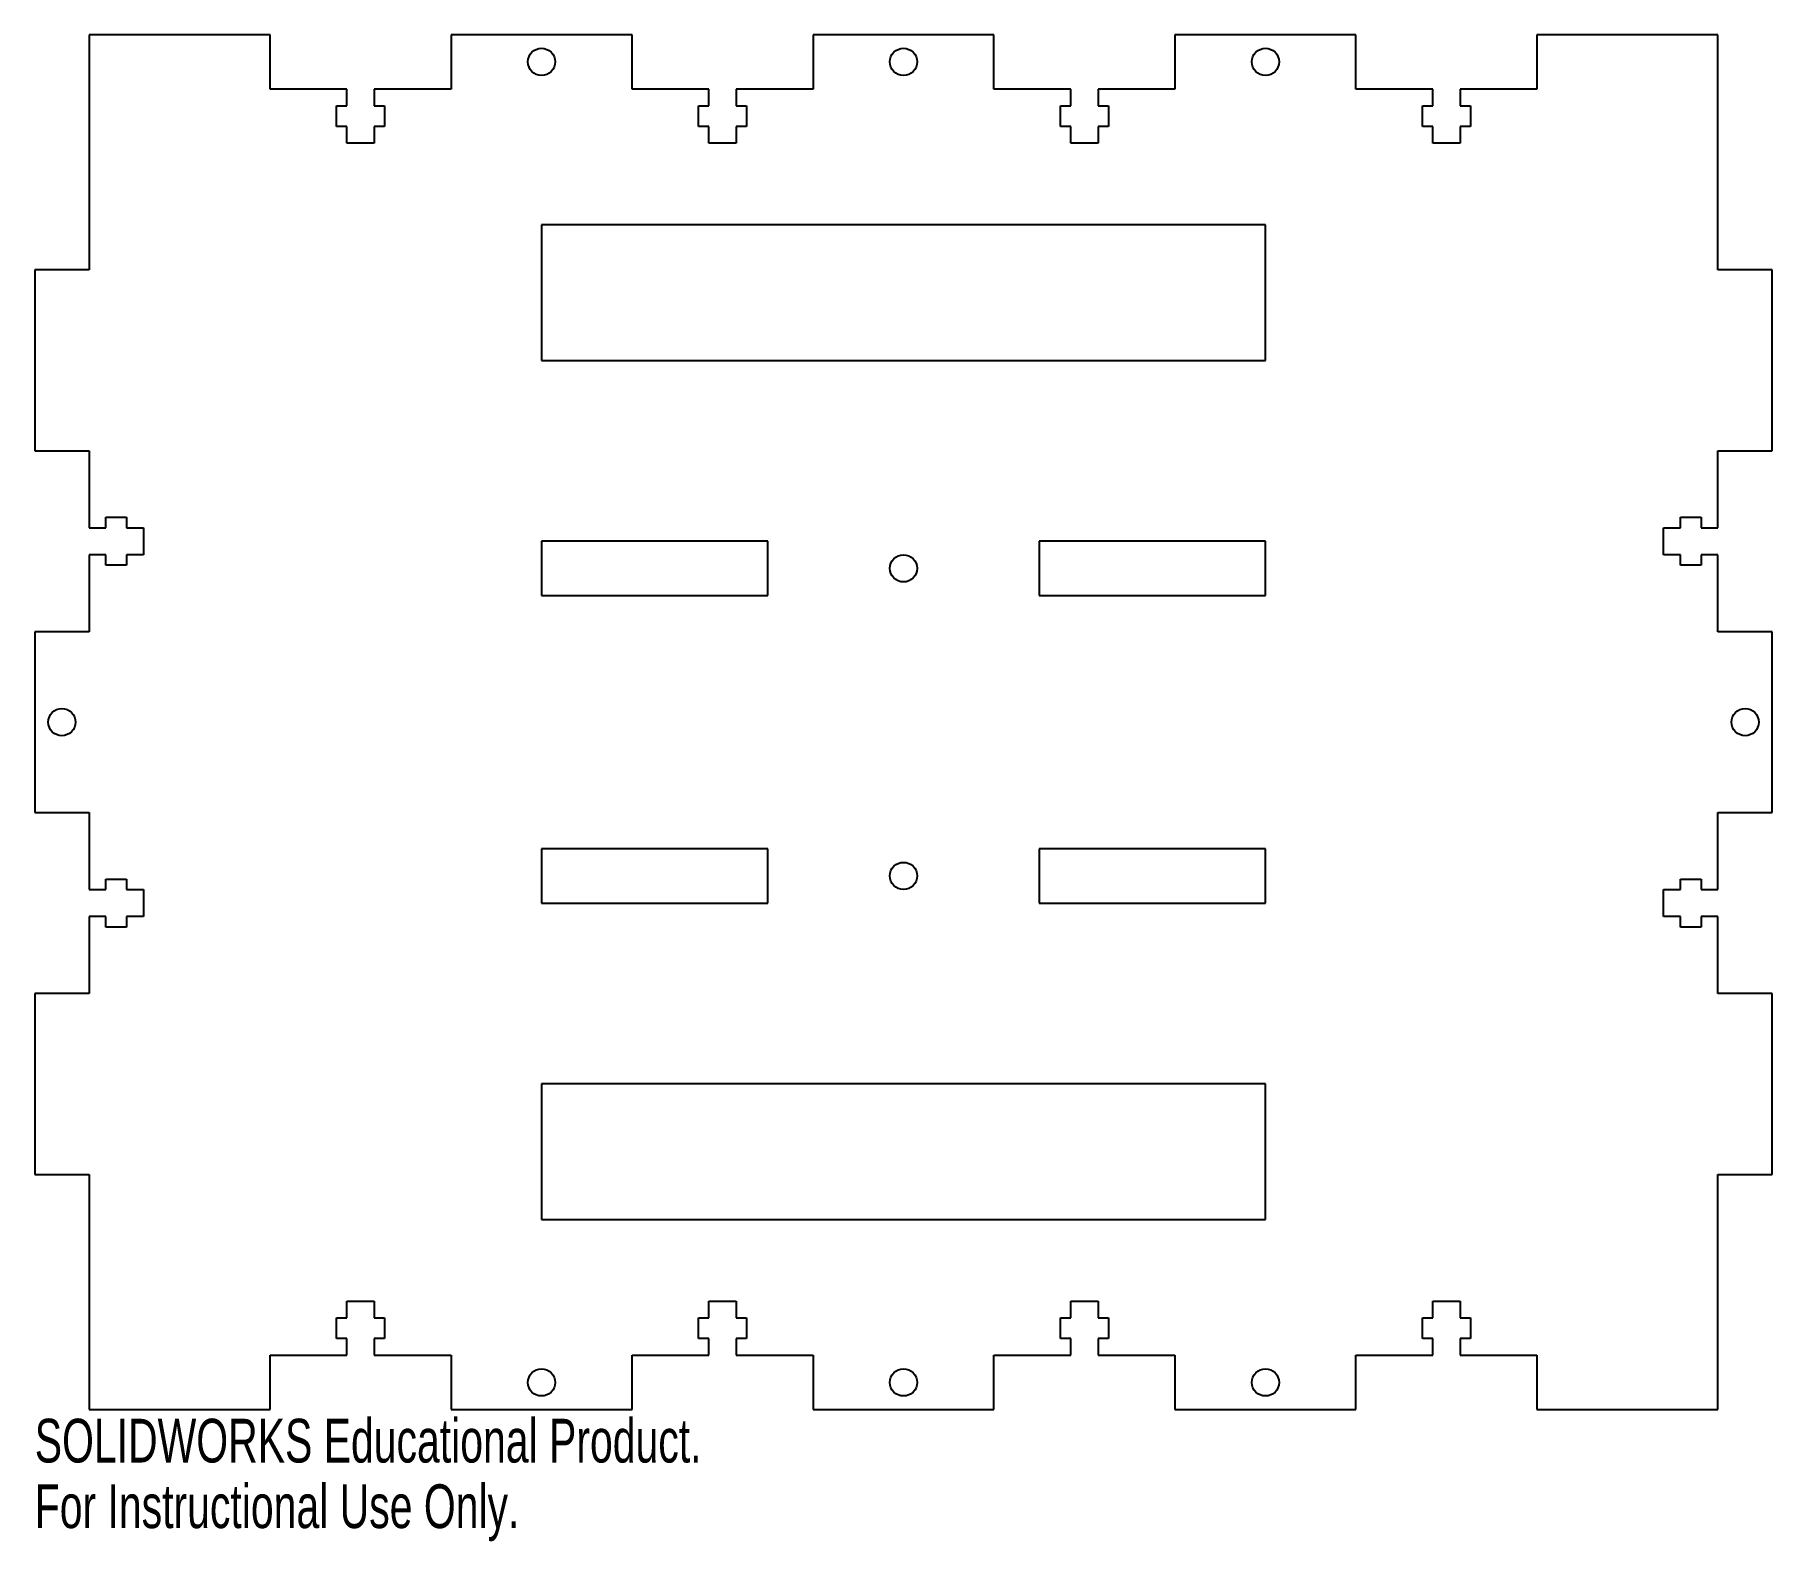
# Model space of a CAD drawing. Header units: millimetres. Extents: x -6 to 186, y -15 to 152.
import ezdxf

# ---------------------------------------------------------------- set-up
doc = ezdxf.new("R2010")
doc.units = ezdxf.units.MM
doc.styles.add('SLDTEXTSTYLE0', font='TXT', dxfattribs={"width": 0.7})

msp = doc.modelspace()

# ---------------------------------------------------------------- linework, layer by layer
at = {"color": 7, "linetype": 'Continuous', "lineweight": 25}
for p, q in [((20, 152), (0, 152)), ((0, 152), (0, 126)), ((20, 146), (20, 152)), ((60, 152), (40, 152)), ((40, 152), (40, 146)), ((60, 146), (60, 152)), ((100, 152), (80, 152)), ((80, 152), (80, 146)), ((100, 146), (100, 152)), ((140, 152), (120, 152)), ((120, 152), (120, 146)), ((140, 146), (140, 152)), ((180, 152), (160, 152)), ((160, 152), (160, 146)), ((180, 126), (180, 152)), ((28.5, 146), (20, 146)), ((28.5, 144.15), (28.5, 146)), ((40, 146), (31.5, 146)), ((31.5, 146), (31.5, 144.15)), ((68.5, 146), (60, 146)), ((68.5, 144.15), (68.5, 146)), ((80, 146), (71.5, 146)), ((71.5, 146), (71.5, 144.15)), ((108.5, 146), (100, 146)), ((108.5, 144.15), (108.5, 146)), ((120, 146), (111.5, 146)), ((111.5, 146), (111.5, 144.15)), ((148.5, 146), (140, 146)), ((148.5, 144.15), (148.5, 146)), ((160, 146), (151.5, 146)), ((151.5, 146), (151.5, 144.15)), ((27.35, 141.85), (27.35, 144.15)), ((27.35, 144.15), (28.5, 144.15)), ((31.5, 144.15), (32.65, 144.15)), ((32.65, 144.15), (32.65, 141.85)), ((67.35, 141.85), (67.35, 144.15)), ((67.35, 144.15), (68.5, 144.15)), ((71.5, 144.15), (72.65, 144.15)), ((72.65, 144.15), (72.65, 141.85)), ((107.35, 141.85), (107.35, 144.15)), ((107.35, 144.15), (108.5, 144.15)), ((111.5, 144.15), (112.65, 144.15)), ((112.65, 144.15), (112.65, 141.85)), ((147.35, 141.85), (147.35, 144.15)), ((147.35, 144.15), (148.5, 144.15)), ((151.5, 144.15), (152.65, 144.15)), ((152.65, 144.15), (152.65, 141.85)), ((28.5, 141.85), (27.35, 141.85)), ((28.5, 140), (28.5, 141.85)), ((32.65, 141.85), (31.5, 141.85)), ((31.5, 141.85), (31.5, 140)), ((68.5, 141.85), (67.35, 141.85)), ((68.5, 140), (68.5, 141.85)), ((72.65, 141.85), (71.5, 141.85)), ((71.5, 141.85), (71.5, 140)), ((108.5, 141.85), (107.35, 141.85)), ((108.5, 140), (108.5, 141.85)), ((112.65, 141.85), (111.5, 141.85)), ((111.5, 141.85), (111.5, 140)), ((148.5, 141.85), (147.35, 141.85)), ((148.5, 140), (148.5, 141.85)), ((152.65, 141.85), (151.5, 141.85)), ((151.5, 141.85), (151.5, 140)), ((31.5, 140), (28.5, 140)), ((71.5, 140), (68.5, 140)), ((111.5, 140), (108.5, 140)), ((151.5, 140), (148.5, 140)), ((50, 131), (50, 116)), ((130, 131), (50, 131)), ((130, 116), (130, 131)), ((0, 126), (-6, 126)), ((-6, 126), (-6, 106)), ((186, 126), (180, 126)), ((186, 106), (186, 126)), ((50, 116), (130, 116)), ((-6, 106), (0, 106)), ((0, 106), (0, 97.5)), ((180, 97.5), (180, 106)), ((180, 106), (186, 106)), ((1.85, 97.5), (1.85, 98.65)), ((1.85, 98.65), (4.15, 98.65)), ((4.15, 98.65), (4.15, 97.5)), ((175.85, 97.5), (175.85, 98.65)), ((175.85, 98.65), (178.15, 98.65)), ((178.15, 98.65), (178.15, 97.5)), ((0, 97.5), (1.85, 97.5)), ((4.15, 97.5), (6, 97.5)), ((6, 97.5), (6, 94.5)), ((50, 96), (50, 90)), ((75, 96), (50, 96)), ((75, 90), (75, 96)), ((105, 96), (105, 90)), ((130, 96), (105, 96)), ((130, 90), (130, 96)), ((174, 94.5), (174, 97.5)), ((174, 97.5), (175.85, 97.5)), ((178.15, 97.5), (180, 97.5)), ((1.85, 94.5), (0, 94.5)), ((0, 94.5), (0, 86)), ((1.85, 93.35), (1.85, 94.5)), ((6, 94.5), (4.15, 94.5)), ((4.15, 94.5), (4.15, 93.35)), ((175.85, 94.5), (174, 94.5)), ((175.85, 93.35), (175.85, 94.5)), ((180, 94.5), (178.15, 94.5)), ((178.15, 94.5), (178.15, 93.35)), ((180, 86), (180, 94.5)), ((4.15, 93.35), (1.85, 93.35)), ((178.15, 93.35), (175.85, 93.35)), ((50, 90), (75, 90)), ((105, 90), (130, 90)), ((0, 86), (-6, 86)), ((-6, 86), (-6, 66)), ((186, 86), (180, 86)), ((186, 66), (186, 86)), ((-6, 66), (0, 66)), ((0, 66), (0, 57.5)), ((180, 57.5), (180, 66)), ((180, 66), (186, 66)), ((50, 62), (50, 56)), ((75, 62), (50, 62)), ((75, 56), (75, 62)), ((105, 62), (105, 56)), ((130, 62), (105, 62)), ((130, 56), (130, 62)), ((1.85, 57.5), (1.85, 58.65)), ((1.85, 58.65), (4.15, 58.65)), ((4.15, 58.65), (4.15, 57.5)), ((175.85, 57.5), (175.85, 58.65)), ((175.85, 58.65), (178.15, 58.65)), ((178.15, 58.65), (178.15, 57.5)), ((0, 57.5), (1.85, 57.5)), ((4.15, 57.5), (6, 57.5)), ((6, 57.5), (6, 54.5)), ((50, 56), (75, 56)), ((105, 56), (130, 56)), ((174, 54.5), (174, 57.5)), ((174, 57.5), (175.85, 57.5)), ((178.15, 57.5), (180, 57.5)), ((1.85, 54.5), (0, 54.5)), ((0, 54.5), (0, 46)), ((1.85, 53.35), (1.85, 54.5)), ((6, 54.5), (4.15, 54.5)), ((4.15, 54.5), (4.15, 53.35)), ((175.85, 54.5), (174, 54.5)), ((175.85, 53.35), (175.85, 54.5)), ((180, 54.5), (178.15, 54.5)), ((178.15, 54.5), (178.15, 53.35)), ((180, 46), (180, 54.5)), ((4.15, 53.35), (1.85, 53.35)), ((178.15, 53.35), (175.85, 53.35)), ((0, 46), (-6, 46)), ((-6, 46), (-6, 26)), ((186, 46), (180, 46)), ((186, 26), (186, 46)), ((50, 36), (50, 21)), ((130, 36), (50, 36)), ((130, 21), (130, 36)), ((-6, 26), (0, 26)), ((0, 26), (0, 0)), ((180, 0), (180, 26)), ((180, 26), (186, 26)), ((50, 21), (130, 21)), ((28.5, 10.15), (28.5, 12)), ((28.5, 12), (31.5, 12)), ((31.5, 12), (31.5, 10.15)), ((68.5, 10.15), (68.5, 12)), ((68.5, 12), (71.5, 12)), ((71.5, 12), (71.5, 10.15)), ((108.5, 10.15), (108.5, 12)), ((108.5, 12), (111.5, 12)), ((111.5, 12), (111.5, 10.15)), ((148.5, 10.15), (148.5, 12)), ((148.5, 12), (151.5, 12)), ((151.5, 12), (151.5, 10.15)), ((27.35, 7.85), (27.35, 10.15)), ((27.35, 10.15), (28.5, 10.15)), ((31.5, 10.15), (32.65, 10.15)), ((32.65, 10.15), (32.65, 7.85)), ((67.35, 7.85), (67.35, 10.15)), ((67.35, 10.15), (68.5, 10.15)), ((71.5, 10.15), (72.65, 10.15)), ((72.65, 10.15), (72.65, 7.85)), ((107.35, 7.85), (107.35, 10.15)), ((107.35, 10.15), (108.5, 10.15)), ((111.5, 10.15), (112.65, 10.15)), ((112.65, 10.15), (112.65, 7.85)), ((147.35, 7.85), (147.35, 10.15)), ((147.35, 10.15), (148.5, 10.15)), ((151.5, 10.15), (152.65, 10.15)), ((152.65, 10.15), (152.65, 7.85)), ((28.5, 7.85), (27.35, 7.85)), ((28.5, 6), (28.5, 7.85)), ((32.65, 7.85), (31.5, 7.85)), ((31.5, 7.85), (31.5, 6)), ((68.5, 7.85), (67.35, 7.85)), ((68.5, 6), (68.5, 7.85)), ((72.65, 7.85), (71.5, 7.85)), ((71.5, 7.85), (71.5, 6)), ((108.5, 7.85), (107.35, 7.85)), ((108.5, 6), (108.5, 7.85)), ((112.65, 7.85), (111.5, 7.85)), ((111.5, 7.85), (111.5, 6)), ((148.5, 7.85), (147.35, 7.85)), ((148.5, 6), (148.5, 7.85)), ((152.65, 7.85), (151.5, 7.85)), ((151.5, 7.85), (151.5, 6)), ((20, 0), (20, 6)), ((20, 6), (28.5, 6)), ((31.5, 6), (40, 6)), ((40, 6), (40, 0)), ((60, 0), (60, 6)), ((60, 6), (68.5, 6)), ((71.5, 6), (80, 6)), ((80, 6), (80, 0)), ((100, 0), (100, 6)), ((100, 6), (108.5, 6)), ((111.5, 6), (120, 6)), ((120, 6), (120, 0)), ((140, 0), (140, 6)), ((140, 6), (148.5, 6)), ((151.5, 6), (160, 6)), ((160, 6), (160, 0)), ((0, 0), (20, 0)), ((40, 0), (60, 0)), ((80, 0), (100, 0)), ((120, 0), (140, 0)), ((160, 0), (180, 0))]:
    msp.add_line(p, q, dxfattribs=at)
for centre in [(50, 149), (90, 149), (130, 149), (90, 93), (-3, 76), (183, 76), (90, 59), (50, 3), (90, 3), (130, 3)]:
    msp.add_circle(centre, 1.5, dxfattribs=at)

# ---------------------------------------------------------------- texts
at = {"color": 7, "linetype": 'Continuous', "char_height": 4.8336, "attachment_point": 1, "style": 'SLDTEXTSTYLE0'}
for s, insert in [('SOLIDWORKS Educational Product.', (-6, -1.02)), ('For Instructional Use Only.', (-6, -8.27))]:
    msp.add_mtext(s, dxfattribs=dict(at, insert=insert))

doc.saveas('drawing.dxf')
